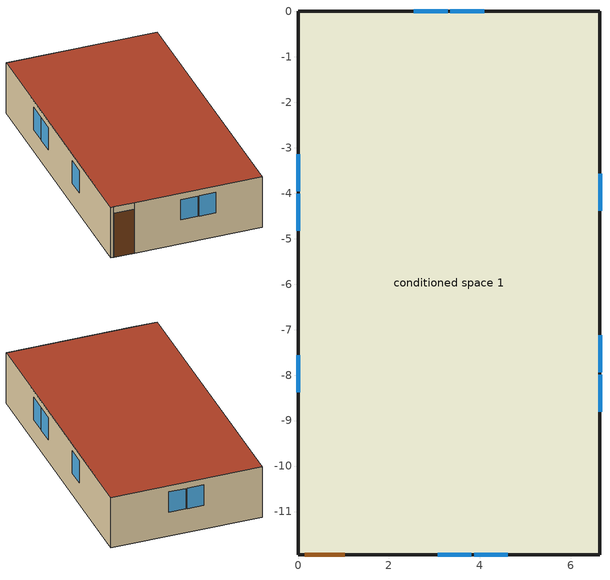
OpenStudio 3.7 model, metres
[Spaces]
conditioned space 1
 floor adiabatic: 0,-11.95 0,0 6.64,0 6.64,-11.95 z0
 wall outside: 0,0 0,-11.95 0.13,-11.95 1.05,-11.95 6.64,-11.95 6.64,0 0,0 z0:2.44
 window: 4.09,0 3.35,0 / 3.29,0 2.55,0 / 3.07,-11.95 3.81,-11.95 / 3.87,-11.95 4.61,-11.95 z1.15:2.13; 6.64,-8.81 6.64,-8 / 6.64,-7.94 6.64,-7.13 / 6.64,-4.39 6.64,-3.58 / 0,-3.14 0,-3.95 / 0,-4.01 0,-4.82 / 0,-7.56 0,-8.37 z1.05:2.13
 door: 0.15,-11.95 1.02,-11.95 z0:2.13
 roof outside: 6.64,-11.95 6.64,0 0,0 0,-11.95 z2.44
[ThermalZone]
conditioned space: Use Ideal Air Loads=No
[Sizing:Zone]
conditioned space: Zone Cooling Design Supply Air Temperature Input Method=SupplyAirTemperature; Zone Cooling Design Supply Air Temperature {C}=14; Zone Cooling Design Supply Air Temperature Difference {deltaC}=11.11; Zone Heating Design Supply Air Temperature Input Method=SupplyAirTemperature; Zone Heating Design Supply Air Temperature {C}=40; Zone Heating Design Supply Air Temperature Difference {deltaC}=11.11; Zone Cooling Design Supply Air Humidity Ratio {kg-H2O/kg-air}=0.0085; Zone Heating Design Supply Air Humidity Ratio {kg-H2O/kg-air}=0.008; Cooling Design Air Flow Method=DesignDay; Heating Design Air Flow Method=DesignDay; Account for Dedicated Outdoor Air System=No; Dedicated Outdoor Air System Control Strategy=NeutralSupplyAir; Dedicated Outdoor Air Low Setpoint Temperature for Design {C}=autosize; Dedicated Outdoor Air High Setpoint Temperature for Design {C}=autosize; Zone Load Sizing Method=Sensible Load Only No Latent Load; Zone Latent Cooling Design Supply Air Humidity Ratio Input Method=HumidityRatioDifference; Zone Cooling Design Supply Air Humidity Ratio Difference {kgWater/kgDryAir}=0.005; Zone Latent Heating Design Supply Air Humidity Ratio Input Method=HumidityRatioDifference; Zone Humidification Design Supply Air Humidity Ratio Difference {kgWater/kgDryAir}=0.005
[Space]
conditioned space 1: Space Type=Space Type 1; Thermal Zone=conditioned space
[SpaceType]
Space Type 1: Standards Space Type=conditioned space
